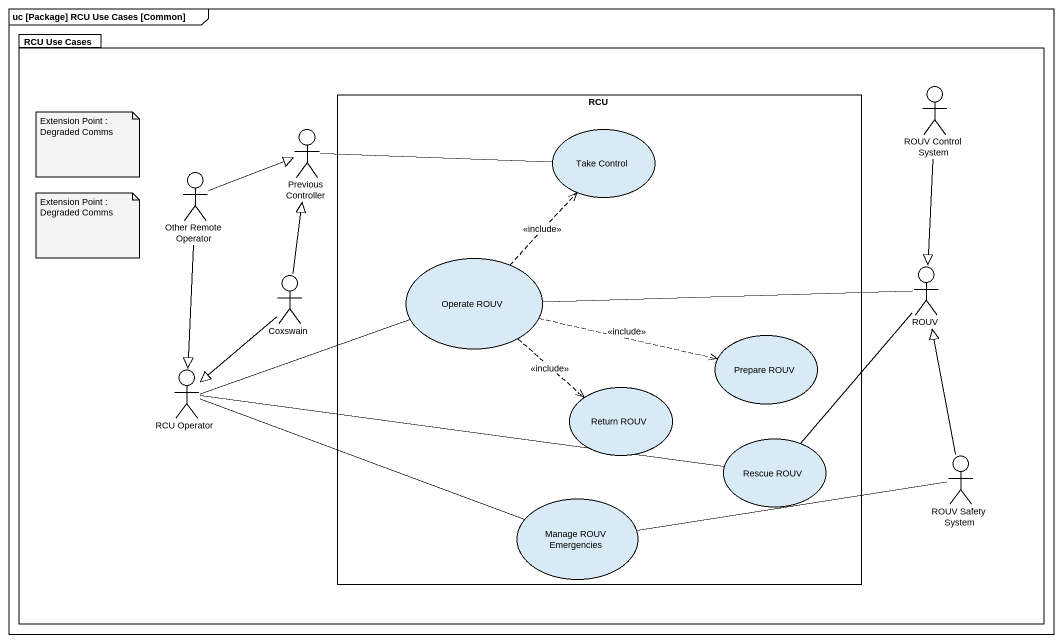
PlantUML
@startuml
mainframe uc [Package] RCU Use Cases [Common]
package "RCU Use Cases" as RCU_Use_Cases {
  rectangle RCU {
    usecase "Take Control" as Take_Control
    usecase "Operate ROUV" as Operate_ROUV
    usecase "Prepare ROUV" as Prepare_ROUV
    usecase "Return ROUV" as Return_ROUV
    usecase "Rescue ROUV" as Rescue_ROUV
    usecase "Manage ROUV Emergencies" as Manage_ROUV_Emergencies
  }
  actor "ROUV Control System" as ROUV_Control_System
  actor "Previous Controller" as Previous_Controller
  actor "Other Remote Operator" as Other_Remote_Operator
  actor Coxswain
  actor ROUV
  actor "RCU Operator" as RCU_Operator
  actor "ROUV Safety System" as ROUV_Safety_System
}
ROUV_Control_System --|> ROUV
Previous_Controller -right- Take_Control
Other_Remote_Operator -right-|> Previous_Controller
Other_Remote_Operator --|> RCU_Operator
Coxswain -up-|> Previous_Controller
Coxswain --|> RCU_Operator
Operate_ROUV .up.> Take_Control : <<include>>
Operate_ROUV -right- ROUV
Operate_ROUV .right.> Prepare_ROUV : <<include>>
Operate_ROUV ..> Return_ROUV : <<include>>
RCU_Operator -right- Operate_ROUV
RCU_Operator -right- Rescue_ROUV
RCU_Operator -right- Manage_ROUV_Emergencies
Rescue_ROUV -up- ROUV
ROUV_Safety_System -up-|> ROUV
Manage_ROUV_Emergencies -right- ROUV_Safety_System
note as N1
  Extension Point : Degraded Comms
end note
note as N2
  Extension Point : Degraded Comms
end note
@enduml
